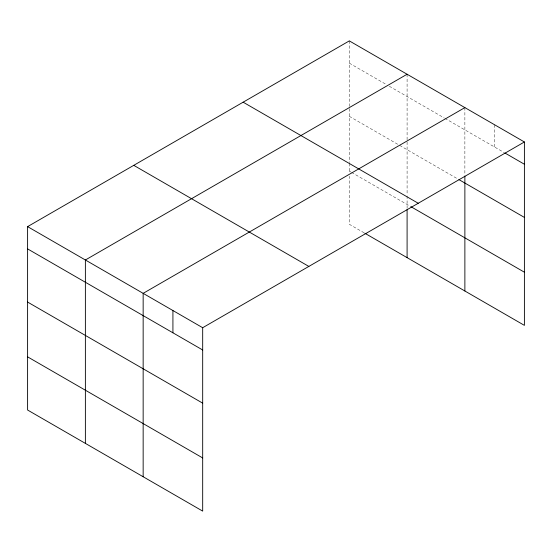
<?xml version="1.0" encoding="UTF-8"?>
<svg xmlns="http://www.w3.org/2000/svg" width="552" height="552" viewBox="0 0 552 552"><rect width="100%" height="100%" fill="white"/><g stroke="black" fill="none" stroke-linecap="round" stroke-linejoin="round"><path stroke-width="0.41" stroke-dasharray="2.76 2.07" d="M349.319 63.156L386.352 84.539M389.319 86.25L444.132 117.9M444.871 118.328L504.307 152.642M349.319 116.327L398.944 144.983M399.689 145.411L457.463 178.772M349.319 171.113L350.796 171.969M351.541 172.396L410.06 206.179M364.134 232.84L349.319 224.284L349.319 176.26M494.633 124.793L494.633 147.06M464.874 107.605L464.874 175.329M407.093 74.251L407.093 141.112M407.093 141.968L407.093 195.056M407.093 195.912L407.093 208.76M349.319 40.889L349.319 107.757M349.319 108.613L349.319 162.55M349.319 163.406L349.319 172.831"/><path stroke-width="0.83" d="M524.4 141.974L349.319 40.889L27.6 226.63L27.6 410.026L202.681 511.111L202.681 327.715L524.4 141.974L524.4 325.369L364.872 233.261M407.093 74.251L85.381 259.992L85.381 443.38M464.874 107.605L143.154 293.347L143.154 476.742M505.052 153.07L524.4 164.241M458.947 179.621L524.4 217.412M243.149 102.189L418.237 203.267M410.798 206.607L524.4 272.198M133.763 165.338L308.851 266.423M27.6 226.63L202.681 327.715M27.6 248.897L202.681 349.982M27.6 302.068L202.681 403.153M27.6 356.854L202.681 457.939M464.874 176.185L464.874 291.001M407.093 209.615L407.093 257.639M172.921 310.534L172.921 332.801"/></g></svg>
